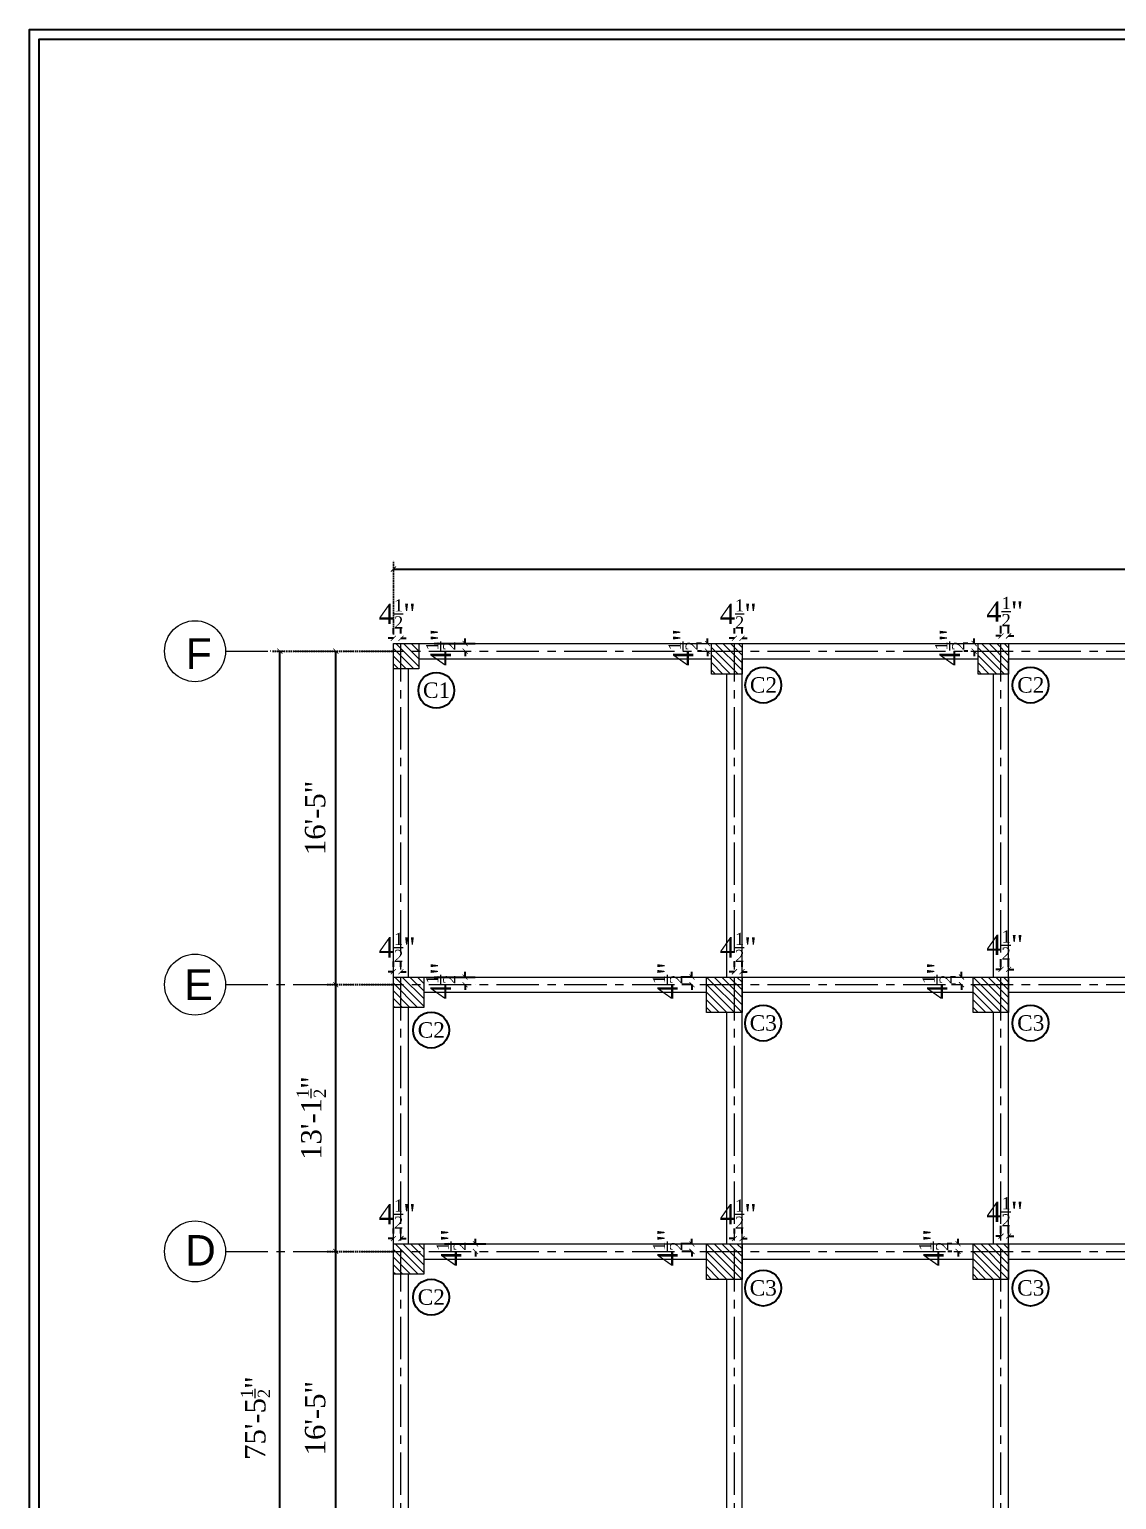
# Model space of a CAD drawing. Header units: feet. Extents: x 36263 to 96584, y 7663 to 35885.
# Drawn here: x 41911 to 42553, y 8628 to 9495 of the extents above; entities that cross this region are included whole.
import ezdxf

# ---------------------------------------------------------------- set-up
doc = ezdxf.new("R2010")
doc.units = ezdxf.units.FT
doc.linetypes.add('CENTER', pattern=[2, 1.25, -0.25, 0.25, -0.25])
doc.linetypes.add('DOT2', pattern=[0.125, 0, -0.125])
for name, color, linetype in [('0_TEXT', 1, 'Continuous'), ('DIM', 1, 'Continuous'), ('ST DIM', 11, 'Continuous'), ('ST TEX', 3, 'Continuous')]:
    doc.layers.add(name, color=color, linetype=linetype)
for name, color, linetype, lineweight in [('Column', 1, 'Continuous', 15), ('Hatch', 9, 'Continuous', 9), ('ST GRIDS', 6, 'CENTER', 9), ('Wall', 3, 'Continuous', 13)]:
    doc.layers.add(name, color=color, linetype=linetype, lineweight=lineweight)
doc.styles.add('RomanS', font='times.ttf')
doc.styles.get("Standard").update_dxf_attribs({"font": 'arial.ttf'})
doc.dimstyles.new('1-1', dxfattribs={"dimtxt": 9, "dimasz": 5, "dimexe": 6, "dimexo": 6, "dimgap": 3, "dimtad": 1, "dimdec": 1, "dimzin": 0, "dimdsep": 46, "dimlunit": 4, "dimtxsty": 'RomanS', "dimblk": 'ARCHTICK', "dimcen": 0.09, "dimclrd": 256, "dimclre": 256, "dimclrt": 3, "dimadec": 0, "dimazin": 0, "dimtfac": 0.6, "dimtdec": 1, "dimtix": 1, "dimtofl": 0, "dimtmove": 1, "dimatfit": 0, "dimfxl": 1, "dimtolj": 1, "dimtzin": 0, "dimarcsym": 0})
pattern_1 = [(315, (2309.4924, -8809.8485), (2.24506403, 2.24506403), [])]
pattern_2 = [(315, (2300.4924, -8809.8485), (2.24506403, 2.24506403), [])]

# ---------------------------------------------------------------- blocks, each defined once
blk = doc.blocks.new('_ArchTick')
at = {"color": 0, "const_width": 0.15}
blk.add_lwpolyline([(-0.5, -0.5), (0.5, 0.5)], dxfattribs=at)
blk = doc.blocks.new('*D463')
at = {"layer": 'Defpoints', "color": 0, "ltscale": 10, "transparency": 16777216}
for p in [(42092.27, 9128.36), (42131.44, 9128.36), (42131.44, 8931.51)]:
    blk.add_point(p, dxfattribs=at)
at = {"layer": 'ST DIM', "linetype": 'DOT2', "lineweight": -2, "ltscale": 10, "transparency": 16777216}
for p, q in [((42125.44, 9128.36), (42086.27, 9128.36)), ((42125.44, 8931.51), (42086.27, 8931.51))]:
    blk.add_line(p, q, dxfattribs=at)
at = {"layer": 'ST DIM', "lineweight": -2, "ltscale": 10, "transparency": 16777216}
blk.add_line((42092.27, 8931.51), (42092.27, 9128.36), dxfattribs=at)
at = {"layer": 'ST DIM', "lineweight": -2, "ltscale": 10, "transparency": 16777216, "xscale": 3, "yscale": 3, "zscale": 3}
for p, rotation in [((42092.27, 9128.36), 90), ((42092.27, 8931.51), 270)]:
    blk.add_blockref('_ArchTick', p, dxfattribs=dict(at, rotation=rotation))
at = {"layer": 'ST DIM', "color": 3, "lineweight": 13, "ltscale": 10, "transparency": 16777216, "insert": (42080.16, 9029.94), "char_height": 12, "attachment_point": 5, "rotation": 90, "style": 'RomanS'}
blk.add_mtext('\\A1;16\'-5"', dxfattribs=at)
blk = doc.blocks.new('*D464')
at = {"layer": 'Defpoints', "color": 0, "ltscale": 10, "transparency": 16777216}
for p in [(42092.27, 8931.51), (42131.44, 8931.51), (42131.44, 8774.03)]:
    blk.add_point(p, dxfattribs=at)
at = {"layer": 'ST DIM', "linetype": 'DOT2', "lineweight": -2, "ltscale": 10, "transparency": 16777216}
for p, q in [((42125.44, 8931.51), (42086.27, 8931.51)), ((42125.44, 8774.03), (42086.27, 8774.03))]:
    blk.add_line(p, q, dxfattribs=at)
at = {"layer": 'ST DIM', "lineweight": -2, "ltscale": 10, "transparency": 16777216}
blk.add_line((42092.27, 8774.03), (42092.27, 8931.51), dxfattribs=at)
at = {"layer": 'ST DIM', "lineweight": -2, "ltscale": 10, "transparency": 16777216, "xscale": 3, "yscale": 3, "zscale": 3}
for p, rotation in [((42092.27, 8931.51), 90), ((42092.27, 8774.03), 270)]:
    blk.add_blockref('_ArchTick', p, dxfattribs=dict(at, rotation=rotation))
at = {"layer": 'ST DIM', "color": 3, "lineweight": 13, "ltscale": 10, "transparency": 16777216, "insert": (42077.78, 8852.77), "char_height": 12, "attachment_point": 5, "rotation": 90, "style": 'RomanS'}
blk.add_mtext('\\A1;13\'-1{\\H0.6x;\\S1/2;}"', dxfattribs=at)
blk = doc.blocks.new('*D465')
at = {"layer": 'Defpoints', "color": 0, "ltscale": 10, "transparency": 16777216}
for p in [(42092.27, 8774.03), (42131.44, 8774.03), (42131.44, 8577.19)]:
    blk.add_point(p, dxfattribs=at)
at = {"layer": 'ST DIM', "linetype": 'DOT2', "lineweight": -2, "ltscale": 10, "transparency": 16777216}
for p, q in [((42125.44, 8774.03), (42086.27, 8774.03)), ((42125.44, 8577.19), (42086.27, 8577.19))]:
    blk.add_line(p, q, dxfattribs=at)
at = {"layer": 'ST DIM', "lineweight": -2, "ltscale": 10, "transparency": 16777216}
blk.add_line((42092.27, 8577.19), (42092.27, 8774.03), dxfattribs=at)
at = {"layer": 'ST DIM', "lineweight": -2, "ltscale": 10, "transparency": 16777216, "xscale": 3, "yscale": 3, "zscale": 3}
for p, rotation in [((42092.27, 8774.03), 90), ((42092.27, 8577.19), 270)]:
    blk.add_blockref('_ArchTick', p, dxfattribs=dict(at, rotation=rotation))
at = {"layer": 'ST DIM', "color": 3, "lineweight": 13, "ltscale": 10, "transparency": 16777216, "insert": (42080.16, 8675.61), "char_height": 12, "attachment_point": 5, "rotation": 90, "style": 'RomanS'}
blk.add_mtext('\\A1;16\'-5"', dxfattribs=at)
blk = doc.blocks.new('*D546')
at = {"layer": 'Defpoints', "color": 0, "ltscale": 10, "transparency": 16777216}
for p in [(43040.68, 9176.81), (42126.28, 9132.86), (43040.68, 9132.86)]:
    blk.add_point(p, dxfattribs=at)
at = {"layer": 'ST DIM', "linetype": 'DOT2', "lineweight": -2, "ltscale": 10, "transparency": 16777216}
for p, q in [((42126.28, 9138.86), (42126.28, 9182.81)), ((43040.68, 9138.86), (43040.68, 9182.81))]:
    blk.add_line(p, q, dxfattribs=at)
at = {"layer": 'ST DIM', "lineweight": -2, "ltscale": 10, "transparency": 16777216}
blk.add_line((42126.28, 9176.81), (43040.68, 9176.81), dxfattribs=at)
at = {"layer": 'ST DIM', "lineweight": -2, "ltscale": 10, "transparency": 16777216, "xscale": 3, "yscale": 3, "zscale": 3, "rotation": 180}
blk.add_blockref('_ArchTick', (42126.28, 9176.81), dxfattribs=at)
at = {"layer": 'ST DIM', "lineweight": -2, "ltscale": 10, "transparency": 16777216, "xscale": 3, "yscale": 3, "zscale": 3}
blk.add_blockref('_ArchTick', (43040.68, 9176.81), dxfattribs=at)
at = {"layer": 'ST DIM', "color": 3, "lineweight": 13, "ltscale": 10, "transparency": 16777216, "insert": (42583.48, 9191.32), "char_height": 12, "attachment_point": 5, "style": 'RomanS'}
blk.add_mtext('\\A1;76\'-2{\\H0.6x;\\S1/2;}"', dxfattribs=at)
blk = doc.blocks.new('*D473')
at = {"layer": 'Defpoints', "color": 0, "ltscale": 10, "transparency": 16777216}
for p in [(42059.28, 9128.36), (42092.27, 9128.36), (42092.27, 8222.96)]:
    blk.add_point(p, dxfattribs=at)
at = {"layer": 'ST DIM', "linetype": 'DOT2', "lineweight": -2, "ltscale": 10, "transparency": 16777216}
for p, q in [((42086.27, 9128.36), (42053.28, 9128.36)), ((42086.27, 8222.96), (42053.28, 8222.96))]:
    blk.add_line(p, q, dxfattribs=at)
at = {"layer": 'ST DIM', "lineweight": -2, "ltscale": 10, "transparency": 16777216}
blk.add_line((42059.28, 8222.96), (42059.28, 9128.36), dxfattribs=at)
at = {"layer": 'ST DIM', "lineweight": -2, "ltscale": 10, "transparency": 16777216, "xscale": 3, "yscale": 3, "zscale": 3}
for p, rotation in [((42059.28, 9128.36), 90), ((42059.28, 8222.96), 270)]:
    blk.add_blockref('_ArchTick', p, dxfattribs=dict(at, rotation=rotation))
at = {"layer": 'ST DIM', "color": 3, "lineweight": 13, "ltscale": 10, "transparency": 16777216, "insert": (42044.78, 8675.66), "char_height": 12, "attachment_point": 5, "rotation": 90, "style": 'RomanS'}
blk.add_mtext('\\A1;75\'-5{\\H0.6x;\\S1/2;}"', dxfattribs=at)
blk = doc.blocks.new('*D474')
at = {"layer": 'Defpoints', "color": 0, "ltscale": 10, "transparency": 16777216}
for p in [(42327.63, 9132.86), (42332.13, 9135.97), (42332.13, 9132.86)]:
    blk.add_point(p, dxfattribs=at)
at = {"layer": 'ST DIM', "lineweight": -2, "ltscale": 10, "transparency": 16777216}
for p, q in [((42327.63, 9138.86), (42327.63, 9141.97)), ((42332.13, 9138.86), (42332.13, 9141.97)), ((42327.63, 9135.97), (42324.63, 9135.97)), ((42332.13, 9135.97), (42335.13, 9135.97))]:
    blk.add_line(p, q, dxfattribs=at)
at = {"layer": 'ST DIM', "lineweight": -2, "ltscale": 10, "transparency": 16777216, "xscale": 3, "yscale": 3, "zscale": 3}
blk.add_blockref('_ArchTick', (42327.63, 9135.97), dxfattribs=at)
at = {"layer": 'ST DIM', "lineweight": -2, "ltscale": 10, "transparency": 16777216, "xscale": 3, "yscale": 3, "zscale": 3, "rotation": 180}
blk.add_blockref('_ArchTick', (42332.13, 9135.97), dxfattribs=at)
at = {"layer": 'ST DIM', "color": 3, "lineweight": 13, "ltscale": 10, "transparency": 16777216, "insert": (42329.88, 9150.36), "char_height": 12, "attachment_point": 5, "style": 'RomanS'}
blk.add_mtext('\\A1;4{\\H0.6x;\\S1/2;}"', dxfattribs=at)
blk = doc.blocks.new('*D475')
at = {"layer": 'Defpoints', "color": 0, "ltscale": 10, "transparency": 16777216}
for p in [(42485.02, 9132.86), (42489.52, 9137.38), (42489.52, 9132.86)]:
    blk.add_point(p, dxfattribs=at)
at = {"layer": 'ST DIM', "lineweight": -2, "ltscale": 10, "transparency": 16777216}
for p, q in [((42485.02, 9138.86), (42485.02, 9143.38)), ((42489.52, 9138.86), (42489.52, 9143.38)), ((42485.02, 9137.38), (42482.02, 9137.38)), ((42489.52, 9137.38), (42492.52, 9137.38))]:
    blk.add_line(p, q, dxfattribs=at)
at = {"layer": 'ST DIM', "lineweight": -2, "ltscale": 10, "transparency": 16777216, "xscale": 3, "yscale": 3, "zscale": 3}
blk.add_blockref('_ArchTick', (42485.02, 9137.38), dxfattribs=at)
at = {"layer": 'ST DIM', "lineweight": -2, "ltscale": 10, "transparency": 16777216, "xscale": 3, "yscale": 3, "zscale": 3, "rotation": 180}
blk.add_blockref('_ArchTick', (42489.52, 9137.38), dxfattribs=at)
at = {"layer": 'ST DIM', "color": 3, "lineweight": 13, "ltscale": 10, "transparency": 16777216, "insert": (42487.27, 9151.76), "char_height": 12, "attachment_point": 5, "style": 'RomanS'}
blk.add_mtext('\\A1;4{\\H0.6x;\\S1/2;}"', dxfattribs=at)
blk = doc.blocks.new('*D479')
at = {"layer": 'Defpoints', "color": 0, "ltscale": 10, "transparency": 16777216}
for p in [(42126.28, 9132.86), (42130.78, 9135.97), (42130.78, 9132.86)]:
    blk.add_point(p, dxfattribs=at)
at = {"layer": 'ST DIM', "lineweight": -2, "ltscale": 10, "transparency": 16777216}
for p, q in [((42126.28, 9138.86), (42126.28, 9141.97)), ((42130.78, 9138.86), (42130.78, 9141.97)), ((42126.28, 9135.97), (42123.28, 9135.97)), ((42130.78, 9135.97), (42133.78, 9135.97))]:
    blk.add_line(p, q, dxfattribs=at)
at = {"layer": 'ST DIM', "lineweight": -2, "ltscale": 10, "transparency": 16777216, "xscale": 3, "yscale": 3, "zscale": 3}
blk.add_blockref('_ArchTick', (42126.28, 9135.97), dxfattribs=at)
at = {"layer": 'ST DIM', "lineweight": -2, "ltscale": 10, "transparency": 16777216, "xscale": 3, "yscale": 3, "zscale": 3, "rotation": 180}
blk.add_blockref('_ArchTick', (42130.78, 9135.97), dxfattribs=at)
at = {"layer": 'ST DIM', "color": 3, "lineweight": 13, "ltscale": 10, "transparency": 16777216, "insert": (42128.53, 9150.36), "char_height": 12, "attachment_point": 5, "style": 'RomanS'}
blk.add_mtext('\\A1;4{\\H0.6x;\\S1/2;}"', dxfattribs=at)
blk = doc.blocks.new('*D480')
at = {"layer": 'Defpoints', "color": 0, "ltscale": 10, "transparency": 16777216}
for p in [(42314.13, 9132.86), (42311.76, 9128.36), (42314.13, 9128.36)]:
    blk.add_point(p, dxfattribs=at)
at = {"layer": 'ST DIM', "lineweight": -2, "ltscale": 10, "transparency": 16777216}
for p, q in [((42308.13, 9132.86), (42305.76, 9132.86)), ((42311.76, 9132.86), (42311.76, 9135.86)), ((42308.13, 9128.36), (42305.76, 9128.36)), ((42311.76, 9128.36), (42311.76, 9125.36))]:
    blk.add_line(p, q, dxfattribs=at)
at = {"layer": 'ST DIM', "lineweight": -2, "ltscale": 10, "transparency": 16777216, "xscale": 3, "yscale": 3, "zscale": 3}
for p, rotation in [((42311.76, 9132.86), 270), ((42311.76, 9128.36), 90)]:
    blk.add_blockref('_ArchTick', p, dxfattribs=dict(at, rotation=rotation))
at = {"layer": 'ST DIM', "color": 3, "lineweight": 13, "ltscale": 10, "transparency": 16777216, "insert": (42297.37, 9130.61), "char_height": 12, "attachment_point": 5, "rotation": 90, "style": 'RomanS'}
blk.add_mtext('\\A1;4{\\H0.6x;\\S1/2;}"', dxfattribs=at)
blk = doc.blocks.new('*D481')
at = {"layer": 'Defpoints', "color": 0, "ltscale": 10, "transparency": 16777216}
for p in [(42144.28, 9132.86), (42168.64, 9128.36), (42168.64, 9128.36)]:
    blk.add_point(p, dxfattribs=at)
at = {"layer": 'ST DIM', "lineweight": -2, "ltscale": 10, "transparency": 16777216}
for p, q in [((42150.28, 9132.86), (42174.64, 9132.86)), ((42168.64, 9132.86), (42168.64, 9135.86)), ((42168.64, 9128.36), (42168.64, 9125.36)), ((42174.64, 9128.36), (42174.64, 9128.36))]:
    blk.add_line(p, q, dxfattribs=at)
at = {"layer": 'ST DIM', "lineweight": -2, "ltscale": 10, "transparency": 16777216, "xscale": 3, "yscale": 3, "zscale": 3}
for p, rotation in [((42168.64, 9132.86), 270), ((42168.64, 9128.36), 90)]:
    blk.add_blockref('_ArchTick', p, dxfattribs=dict(at, rotation=rotation))
at = {"layer": 'ST DIM', "color": 3, "lineweight": 13, "ltscale": 10, "transparency": 16777216, "insert": (42154.26, 9130.61), "char_height": 12, "attachment_point": 5, "rotation": 90, "style": 'RomanS'}
blk.add_mtext('\\A1;4{\\H0.6x;\\S1/2;}"', dxfattribs=at)
blk = doc.blocks.new('*D482')
at = {"layer": 'Defpoints', "color": 0, "ltscale": 10, "transparency": 16777216}
for p in [(42471.52, 9132.86), (42469.15, 9128.36), (42471.52, 9128.36)]:
    blk.add_point(p, dxfattribs=at)
at = {"layer": 'ST DIM', "lineweight": -2, "ltscale": 10, "transparency": 16777216}
for p, q in [((42465.52, 9132.86), (42463.15, 9132.86)), ((42469.15, 9132.86), (42469.15, 9135.86)), ((42465.52, 9128.36), (42463.15, 9128.36)), ((42469.15, 9128.36), (42469.15, 9125.36))]:
    blk.add_line(p, q, dxfattribs=at)
at = {"layer": 'ST DIM', "lineweight": -2, "ltscale": 10, "transparency": 16777216, "xscale": 3, "yscale": 3, "zscale": 3}
for p, rotation in [((42469.15, 9132.86), 270), ((42469.15, 9128.36), 90)]:
    blk.add_blockref('_ArchTick', p, dxfattribs=dict(at, rotation=rotation))
at = {"layer": 'ST DIM', "color": 3, "lineweight": 13, "ltscale": 10, "transparency": 16777216, "insert": (42454.77, 9130.61), "char_height": 12, "attachment_point": 5, "rotation": 90, "style": 'RomanS'}
blk.add_mtext('\\A1;4{\\H0.6x;\\S1/2;}"', dxfattribs=at)
blk = doc.blocks.new('*D486')
at = {"layer": 'Defpoints', "color": 0, "ltscale": 10, "transparency": 16777216}
for p in [(42130.78, 8939.13), (42126.28, 8936.01), (42130.78, 8936.01)]:
    blk.add_point(p, dxfattribs=at)
at = {"layer": 'ST DIM', "lineweight": -2, "ltscale": 10, "transparency": 16777216}
for p, q in [((42126.28, 8939.13), (42123.28, 8939.13)), ((42126.28, 8942.01), (42126.28, 8945.13)), ((42130.78, 8942.01), (42130.78, 8945.13)), ((42130.78, 8939.13), (42133.78, 8939.13))]:
    blk.add_line(p, q, dxfattribs=at)
at = {"layer": 'ST DIM', "lineweight": -2, "ltscale": 10, "transparency": 16777216, "xscale": 3, "yscale": 3, "zscale": 3}
blk.add_blockref('_ArchTick', (42126.28, 8939.13), dxfattribs=at)
at = {"layer": 'ST DIM', "lineweight": -2, "ltscale": 10, "transparency": 16777216, "xscale": 3, "yscale": 3, "zscale": 3, "rotation": 180}
blk.add_blockref('_ArchTick', (42130.78, 8939.13), dxfattribs=at)
at = {"layer": 'ST DIM', "color": 3, "lineweight": 13, "ltscale": 10, "transparency": 16777216, "insert": (42128.53, 8953.51), "char_height": 12, "attachment_point": 5, "style": 'RomanS'}
blk.add_mtext('\\A1;4{\\H0.6x;\\S1/2;}"', dxfattribs=at)
blk = doc.blocks.new('*D487')
at = {"layer": 'Defpoints', "color": 0, "ltscale": 10, "transparency": 16777216}
for p in [(42144.28, 8936.01), (42168.64, 8931.51), (42168.64, 8931.51)]:
    blk.add_point(p, dxfattribs=at)
at = {"layer": 'ST DIM', "lineweight": -2, "ltscale": 10, "transparency": 16777216}
for p, q in [((42168.64, 8936.01), (42168.64, 8939.01)), ((42150.28, 8936.01), (42174.64, 8936.01)), ((42168.64, 8931.51), (42168.64, 8928.51)), ((42174.64, 8931.51), (42174.64, 8931.51))]:
    blk.add_line(p, q, dxfattribs=at)
at = {"layer": 'ST DIM', "lineweight": -2, "ltscale": 10, "transparency": 16777216, "xscale": 3, "yscale": 3, "zscale": 3}
for p, rotation in [((42168.64, 8936.01), 270), ((42168.64, 8931.51), 90)]:
    blk.add_blockref('_ArchTick', p, dxfattribs=dict(at, rotation=rotation))
at = {"layer": 'ST DIM', "color": 3, "lineweight": 13, "ltscale": 10, "transparency": 16777216, "insert": (42154.26, 8933.76), "char_height": 12, "attachment_point": 5, "rotation": 90, "style": 'RomanS'}
blk.add_mtext('\\A1;4{\\H0.6x;\\S1/2;}"', dxfattribs=at)
blk = doc.blocks.new('*D488')
at = {"layer": 'Defpoints', "color": 0, "ltscale": 10, "transparency": 16777216}
for p in [(42332.13, 8939.13), (42327.63, 8936.01), (42332.13, 8936.01)]:
    blk.add_point(p, dxfattribs=at)
at = {"layer": 'ST DIM', "lineweight": -2, "ltscale": 10, "transparency": 16777216}
for p, q in [((42327.63, 8939.13), (42324.63, 8939.13)), ((42327.63, 8942.01), (42327.63, 8945.13)), ((42332.13, 8942.01), (42332.13, 8945.13)), ((42332.13, 8939.13), (42335.13, 8939.13))]:
    blk.add_line(p, q, dxfattribs=at)
at = {"layer": 'ST DIM', "lineweight": -2, "ltscale": 10, "transparency": 16777216, "xscale": 3, "yscale": 3, "zscale": 3}
blk.add_blockref('_ArchTick', (42327.63, 8939.13), dxfattribs=at)
at = {"layer": 'ST DIM', "lineweight": -2, "ltscale": 10, "transparency": 16777216, "xscale": 3, "yscale": 3, "zscale": 3, "rotation": 180}
blk.add_blockref('_ArchTick', (42332.13, 8939.13), dxfattribs=at)
at = {"layer": 'ST DIM', "color": 3, "lineweight": 13, "ltscale": 10, "transparency": 16777216, "insert": (42329.88, 8953.51), "char_height": 12, "attachment_point": 5, "style": 'RomanS'}
blk.add_mtext('\\A1;4{\\H0.6x;\\S1/2;}"', dxfattribs=at)
blk = doc.blocks.new('*D489')
at = {"layer": 'Defpoints', "color": 0, "ltscale": 10, "transparency": 16777216}
for p in [(42489.52, 8940.53), (42485.02, 8936.01), (42489.52, 8936.01)]:
    blk.add_point(p, dxfattribs=at)
at = {"layer": 'ST DIM', "lineweight": -2, "ltscale": 10, "transparency": 16777216}
for p, q in [((42485.02, 8940.53), (42482.02, 8940.53)), ((42485.02, 8942.01), (42485.02, 8946.53)), ((42489.52, 8942.01), (42489.52, 8946.53)), ((42489.52, 8940.53), (42492.52, 8940.53))]:
    blk.add_line(p, q, dxfattribs=at)
at = {"layer": 'ST DIM', "lineweight": -2, "ltscale": 10, "transparency": 16777216, "xscale": 3, "yscale": 3, "zscale": 3}
blk.add_blockref('_ArchTick', (42485.02, 8940.53), dxfattribs=at)
at = {"layer": 'ST DIM', "lineweight": -2, "ltscale": 10, "transparency": 16777216, "xscale": 3, "yscale": 3, "zscale": 3, "rotation": 180}
blk.add_blockref('_ArchTick', (42489.52, 8940.53), dxfattribs=at)
at = {"layer": 'ST DIM', "color": 3, "lineweight": 13, "ltscale": 10, "transparency": 16777216, "insert": (42487.27, 8954.92), "char_height": 12, "attachment_point": 5, "style": 'RomanS'}
blk.add_mtext('\\A1;4{\\H0.6x;\\S1/2;}"', dxfattribs=at)
blk = doc.blocks.new('*D493')
at = {"layer": 'Defpoints', "color": 0, "ltscale": 10, "transparency": 16777216}
for p in [(42302.56, 8931.51), (42308.13, 8936.01), (42308.13, 8931.51)]:
    blk.add_point(p, dxfattribs=at)
at = {"layer": 'ST DIM', "lineweight": -2, "ltscale": 10, "transparency": 16777216}
for p, q in [((42302.56, 8936.01), (42302.56, 8939.01)), ((42302.13, 8936.01), (42296.56, 8936.01)), ((42302.13, 8931.51), (42296.56, 8931.51)), ((42302.56, 8931.51), (42302.56, 8928.51))]:
    blk.add_line(p, q, dxfattribs=at)
at = {"layer": 'ST DIM', "lineweight": -2, "ltscale": 10, "transparency": 16777216, "xscale": 3, "yscale": 3, "zscale": 3}
for p, rotation in [((42302.56, 8936.01), 270), ((42302.56, 8931.51), 90)]:
    blk.add_blockref('_ArchTick', p, dxfattribs=dict(at, rotation=rotation))
at = {"layer": 'ST DIM', "color": 3, "lineweight": 13, "ltscale": 10, "transparency": 16777216, "insert": (42288.17, 8933.76), "char_height": 12, "attachment_point": 5, "rotation": 90, "style": 'RomanS'}
blk.add_mtext('\\A1;4{\\H0.6x;\\S1/2;}"', dxfattribs=at)
blk = doc.blocks.new('*D494')
at = {"layer": 'Defpoints', "color": 0, "ltscale": 10, "transparency": 16777216}
for p in [(42461.72, 8931.51), (42464.09, 8936.01), (42464.09, 8931.51)]:
    blk.add_point(p, dxfattribs=at)
at = {"layer": 'ST DIM', "lineweight": -2, "ltscale": 10, "transparency": 16777216}
for p, q in [((42461.72, 8936.01), (42461.72, 8939.01)), ((42458.09, 8936.01), (42455.72, 8936.01)), ((42458.09, 8931.51), (42455.72, 8931.51)), ((42461.72, 8931.51), (42461.72, 8928.51))]:
    blk.add_line(p, q, dxfattribs=at)
at = {"layer": 'ST DIM', "lineweight": -2, "ltscale": 10, "transparency": 16777216, "xscale": 3, "yscale": 3, "zscale": 3}
for p, rotation in [((42461.72, 8936.01), 270), ((42461.72, 8931.51), 90)]:
    blk.add_blockref('_ArchTick', p, dxfattribs=dict(at, rotation=rotation))
at = {"layer": 'ST DIM', "color": 3, "lineweight": 13, "ltscale": 10, "transparency": 16777216, "insert": (42447.34, 8933.76), "char_height": 12, "attachment_point": 5, "rotation": 90, "style": 'RomanS'}
blk.add_mtext('\\A1;4{\\H0.6x;\\S1/2;}"', dxfattribs=at)
blk = doc.blocks.new('*D498')
at = {"layer": 'Defpoints', "color": 0, "ltscale": 10, "transparency": 16777216}
for p in [(42126.28, 8778.53), (42130.78, 8781.65), (42130.78, 8778.53)]:
    blk.add_point(p, dxfattribs=at)
at = {"layer": 'ST DIM', "lineweight": -2, "ltscale": 10, "transparency": 16777216}
for p, q in [((42126.28, 8784.53), (42126.28, 8787.65)), ((42130.78, 8784.53), (42130.78, 8787.65)), ((42126.28, 8781.65), (42123.28, 8781.65)), ((42130.78, 8781.65), (42133.78, 8781.65))]:
    blk.add_line(p, q, dxfattribs=at)
at = {"layer": 'ST DIM', "lineweight": -2, "ltscale": 10, "transparency": 16777216, "xscale": 3, "yscale": 3, "zscale": 3}
blk.add_blockref('_ArchTick', (42126.28, 8781.65), dxfattribs=at)
at = {"layer": 'ST DIM', "lineweight": -2, "ltscale": 10, "transparency": 16777216, "xscale": 3, "yscale": 3, "zscale": 3, "rotation": 180}
blk.add_blockref('_ArchTick', (42130.78, 8781.65), dxfattribs=at)
at = {"layer": 'ST DIM', "color": 3, "lineweight": 13, "ltscale": 10, "transparency": 16777216, "insert": (42128.53, 8796.03), "char_height": 12, "attachment_point": 5, "style": 'RomanS'}
blk.add_mtext('\\A1;4{\\H0.6x;\\S1/2;}"', dxfattribs=at)
blk = doc.blocks.new('*D499')
at = {"layer": 'Defpoints', "color": 0, "ltscale": 10, "transparency": 16777216}
for p in [(42150.42, 8778.53), (42174.79, 8774.03), (42174.79, 8774.03)]:
    blk.add_point(p, dxfattribs=at)
at = {"layer": 'ST DIM', "lineweight": -2, "ltscale": 10, "transparency": 16777216}
for p, q in [((42156.42, 8778.53), (42180.79, 8778.53)), ((42174.79, 8778.53), (42174.79, 8781.53)), ((42174.79, 8774.03), (42174.79, 8771.03)), ((42180.79, 8774.03), (42180.79, 8774.03))]:
    blk.add_line(p, q, dxfattribs=at)
at = {"layer": 'ST DIM', "lineweight": -2, "ltscale": 10, "transparency": 16777216, "xscale": 3, "yscale": 3, "zscale": 3}
for p, rotation in [((42174.79, 8778.53), 270), ((42174.79, 8774.03), 90)]:
    blk.add_blockref('_ArchTick', p, dxfattribs=dict(at, rotation=rotation))
at = {"layer": 'ST DIM', "color": 3, "lineweight": 13, "ltscale": 10, "transparency": 16777216, "insert": (42160.4, 8776.28), "char_height": 12, "attachment_point": 5, "rotation": 90, "style": 'RomanS'}
blk.add_mtext('\\A1;4{\\H0.6x;\\S1/2;}"', dxfattribs=at)
blk = doc.blocks.new('*D500')
at = {"layer": 'Defpoints', "color": 0, "ltscale": 10, "transparency": 16777216}
for p in [(42327.63, 8778.53), (42332.13, 8781.65), (42332.13, 8778.53)]:
    blk.add_point(p, dxfattribs=at)
at = {"layer": 'ST DIM', "lineweight": -2, "ltscale": 10, "transparency": 16777216}
for p, q in [((42327.63, 8784.53), (42327.63, 8787.65)), ((42332.13, 8784.53), (42332.13, 8787.65)), ((42327.63, 8781.65), (42324.63, 8781.65)), ((42332.13, 8781.65), (42335.13, 8781.65))]:
    blk.add_line(p, q, dxfattribs=at)
at = {"layer": 'ST DIM', "lineweight": -2, "ltscale": 10, "transparency": 16777216, "xscale": 3, "yscale": 3, "zscale": 3}
blk.add_blockref('_ArchTick', (42327.63, 8781.65), dxfattribs=at)
at = {"layer": 'ST DIM', "lineweight": -2, "ltscale": 10, "transparency": 16777216, "xscale": 3, "yscale": 3, "zscale": 3, "rotation": 180}
blk.add_blockref('_ArchTick', (42332.13, 8781.65), dxfattribs=at)
at = {"layer": 'ST DIM', "color": 3, "lineweight": 13, "ltscale": 10, "transparency": 16777216, "insert": (42329.88, 8796.03), "char_height": 12, "attachment_point": 5, "style": 'RomanS'}
blk.add_mtext('\\A1;4{\\H0.6x;\\S1/2;}"', dxfattribs=at)
blk = doc.blocks.new('*D501')
at = {"layer": 'Defpoints', "color": 0, "ltscale": 10, "transparency": 16777216}
for p in [(42489.52, 8783.05), (42485.02, 8778.53), (42489.52, 8778.53)]:
    blk.add_point(p, dxfattribs=at)
at = {"layer": 'ST DIM', "lineweight": -2, "ltscale": 10, "transparency": 16777216}
for p, q in [((42485.02, 8783.05), (42482.02, 8783.05)), ((42485.02, 8784.53), (42485.02, 8789.05)), ((42489.52, 8784.53), (42489.52, 8789.05)), ((42489.52, 8783.05), (42492.52, 8783.05))]:
    blk.add_line(p, q, dxfattribs=at)
at = {"layer": 'ST DIM', "lineweight": -2, "ltscale": 10, "transparency": 16777216, "xscale": 3, "yscale": 3, "zscale": 3}
blk.add_blockref('_ArchTick', (42485.02, 8783.05), dxfattribs=at)
at = {"layer": 'ST DIM', "lineweight": -2, "ltscale": 10, "transparency": 16777216, "xscale": 3, "yscale": 3, "zscale": 3, "rotation": 180}
blk.add_blockref('_ArchTick', (42489.52, 8783.05), dxfattribs=at)
at = {"layer": 'ST DIM', "color": 3, "lineweight": 13, "ltscale": 10, "transparency": 16777216, "insert": (42487.27, 8797.44), "char_height": 12, "attachment_point": 5, "style": 'RomanS'}
blk.add_mtext('\\A1;4{\\H0.6x;\\S1/2;}"', dxfattribs=at)
blk = doc.blocks.new('*D505')
at = {"layer": 'Defpoints', "color": 0, "ltscale": 10, "transparency": 16777216}
for p in [(42302.56, 8774.03), (42308.13, 8778.53), (42308.13, 8774.03)]:
    blk.add_point(p, dxfattribs=at)
at = {"layer": 'ST DIM', "lineweight": -2, "ltscale": 10, "transparency": 16777216}
for p, q in [((42302.13, 8778.53), (42296.56, 8778.53)), ((42302.13, 8774.03), (42296.56, 8774.03)), ((42302.56, 8778.53), (42302.56, 8781.53)), ((42302.56, 8774.03), (42302.56, 8771.03))]:
    blk.add_line(p, q, dxfattribs=at)
at = {"layer": 'ST DIM', "lineweight": -2, "ltscale": 10, "transparency": 16777216, "xscale": 3, "yscale": 3, "zscale": 3}
for p, rotation in [((42302.56, 8778.53), 270), ((42302.56, 8774.03), 90)]:
    blk.add_blockref('_ArchTick', p, dxfattribs=dict(at, rotation=rotation))
at = {"layer": 'ST DIM', "color": 3, "lineweight": 13, "ltscale": 10, "transparency": 16777216, "insert": (42288.17, 8776.28), "char_height": 12, "attachment_point": 5, "rotation": 90, "style": 'RomanS'}
blk.add_mtext('\\A1;4{\\H0.6x;\\S1/2;}"', dxfattribs=at)
blk = doc.blocks.new('*D506')
at = {"layer": 'Defpoints', "color": 0, "ltscale": 10, "transparency": 16777216}
for p in [(42459.66, 8774.03), (42462.02, 8778.53), (42462.02, 8774.03)]:
    blk.add_point(p, dxfattribs=at)
at = {"layer": 'ST DIM', "lineweight": -2, "ltscale": 10, "transparency": 16777216}
for p, q in [((42456.02, 8778.53), (42453.66, 8778.53)), ((42456.02, 8774.03), (42453.66, 8774.03)), ((42459.66, 8778.53), (42459.66, 8781.53)), ((42459.66, 8774.03), (42459.66, 8771.03))]:
    blk.add_line(p, q, dxfattribs=at)
at = {"layer": 'ST DIM', "lineweight": -2, "ltscale": 10, "transparency": 16777216, "xscale": 3, "yscale": 3, "zscale": 3}
for p, rotation in [((42459.66, 8778.53), 270), ((42459.66, 8774.03), 90)]:
    blk.add_blockref('_ArchTick', p, dxfattribs=dict(at, rotation=rotation))
at = {"layer": 'ST DIM', "color": 3, "lineweight": 13, "ltscale": 10, "transparency": 16777216, "insert": (42445.27, 8776.28), "char_height": 12, "attachment_point": 5, "rotation": 90, "style": 'RomanS'}
blk.add_mtext('\\A1;4{\\H0.6x;\\S1/2;}"', dxfattribs=at)

msp = doc.modelspace()

# ---------------------------------------------------------------- hatches: boundary and pattern name
at = {"layer": 'Hatch', "lineweight": 9, "transparency": 33554505}
h = msp.add_hatch(dxfattribs=at)
h.set_pattern_fill('ANSI31', color=253, angle=-90)
h.set_pattern_definition(pattern_1)
h.paths.add_polyline_path([(42141.28, 9132.86), (42126.28, 9132.86), (42126.28, 9117.86), (42141.28, 9117.86)])
h = msp.add_hatch(dxfattribs=at)
h.set_pattern_fill('ANSI31', color=253, angle=-90)
h.set_pattern_definition(pattern_2)
h.paths.add_polyline_path([(42314.13, 9132.86), (42314.13, 9114.86), (42332.13, 9114.86), (42332.13, 9132.86)])
h = msp.add_hatch(dxfattribs=at)
h.set_pattern_fill('ANSI31', color=253, angle=-90)
h.set_pattern_definition(pattern_2)
h.paths.add_polyline_path([(42471.52, 9132.86), (42471.52, 9114.86), (42489.52, 9114.86), (42489.52, 9132.86)])
h = msp.add_hatch(dxfattribs=at)
h.set_pattern_fill('ANSI31', color=253, angle=-90)
h.set_pattern_definition(pattern_1)
h.paths.add_polyline_path([(42126.28, 8936.01), (42126.28, 8918.01), (42144.28, 8918.01), (42144.28, 8936.01)])
h = msp.add_hatch(dxfattribs=at)
h.set_pattern_fill('ANSI31', color=253, angle=-90)
h.set_pattern_definition(pattern_2)
h.paths.add_polyline_path([(42332.13, 8936.01), (42311.13, 8936.01), (42311.13, 8915.01), (42332.13, 8915.01)])
h = msp.add_hatch(dxfattribs=at)
h.set_pattern_fill('ANSI31', color=253, angle=-90)
h.set_pattern_definition([(315, (2457.8844, -8809.8485), (2.24506403, 2.24506403), [])])
h.paths.add_polyline_path([(42489.52, 8936.01), (42468.52, 8936.01), (42468.52, 8915.01), (42489.52, 8915.01)])
h = msp.add_hatch(dxfattribs=at)
h.set_pattern_fill('ANSI31', color=253, angle=-90)
h.set_pattern_definition(pattern_1)
h.paths.add_polyline_path([(42126.28, 8778.53), (42126.28, 8760.53), (42144.28, 8760.53), (42144.28, 8778.53)])
h = msp.add_hatch(dxfattribs=at)
h.set_pattern_fill('ANSI31', color=253, angle=-90)
h.set_pattern_definition([(315, (2300.4924, -8967.327), (2.24506403, 2.24506403), [])])
h.paths.add_polyline_path([(42332.13, 8778.53), (42311.13, 8778.53), (42311.13, 8757.53), (42332.13, 8757.53)])
h = msp.add_hatch(dxfattribs=at)
h.set_pattern_fill('ANSI31', color=253, angle=-90)
h.set_pattern_definition([(315, (2457.8844, -8967.327), (2.24506403, 2.24506403), [])])
h.paths.add_polyline_path([(42489.52, 8778.53), (42468.52, 8778.53), (42468.52, 8757.53), (42489.52, 8757.53)])

# ---------------------------------------------------------------- linework, layer by layer
for points in [[(43195.18, 7684.48), (41911.39, 7684.48), (41911.39, 9495.4), (43195.18, 9495.4)], [(43189.48, 7690.18), (41917.09, 7690.18), (41917.09, 9489.7), (43189.48, 9489.7)]]:
    msp.add_lwpolyline(points, close=True)
for centre in [(42151.65, 9105.24), (42344.69, 9108.35), (42502.51, 9108.35), (42148.54, 8904.69), (42344.56, 8908.83), (42502.48, 8908.83), (42148.54, 8747), (42344.56, 8752.43), (42502.48, 8752.43)]:
    msp.add_circle(centre, 10.61)
at = {"layer": 'Column', "lineweight": 18}
for points in [[(42126.28, 9132.86), (42141.28, 9132.86), (42141.28, 9117.86), (42126.28, 9117.86)], [(42314.13, 9132.86), (42332.13, 9132.86), (42332.13, 9114.86), (42314.13, 9114.86)], [(42471.52, 9132.86), (42489.52, 9132.86), (42489.52, 9114.86), (42471.52, 9114.86)], [(42126.28, 8936.01), (42144.28, 8936.01), (42144.28, 8918.01), (42126.28, 8918.01)], [(42311.13, 8936.01), (42332.13, 8936.01), (42332.13, 8915.01), (42311.13, 8915.01)], [(42468.52, 8936.01), (42489.52, 8936.01), (42489.52, 8915.01), (42468.52, 8915.01)], [(42126.28, 8778.53), (42144.28, 8778.53), (42144.28, 8760.53), (42126.28, 8760.53)], [(42311.13, 8778.53), (42332.13, 8778.53), (42332.13, 8757.53), (42311.13, 8757.53)], [(42468.52, 8778.53), (42489.52, 8778.53), (42489.52, 8757.53), (42468.52, 8757.53)]]:
    msp.add_lwpolyline(points, close=True, dxfattribs=at)
at = {"layer": 'DIM', "lineweight": 13}
for centre in [(42009.22, 9128.36), (42009.22, 8931.51), (42009.22, 8774.03)]:
    msp.add_circle(centre, 18, dxfattribs=at)
at = {"layer": 'ST GRIDS', "color": 251, "lineweight": 13, "ltscale": 20}
for p, q in [((42130.78, 8110.4), (42130.78, 9132.86)), ((42327.63, 8110.4), (42327.63, 9132.86)), ((42485.02, 8110.4), (42485.02, 9132.86)), ((42027.22, 9128.36), (43040.68, 9128.36)), ((42027.22, 8931.51), (43040.68, 8931.51)), ((42027.22, 8774.03), (43040.68, 8774.03))]:
    msp.add_line(p, q, dxfattribs=at)
at = {"layer": 'Wall', "lineweight": 15}
for p, q in [((42126.28, 9132.86), (43040.68, 9132.86)), ((42126.28, 8218.46), (42126.28, 9132.86)), ((42141.28, 9123.86), (42314.13, 9123.86)), ((42332.13, 9123.86), (42471.52, 9123.86)), ((42332.13, 8227.46), (42332.13, 9123.86)), ((42489.52, 9123.86), (42668.44, 9123.86)), ((42489.52, 8227.46), (42489.52, 9123.86)), ((42135.28, 8936.01), (42135.28, 9117.86)), ((42323.13, 8936.01), (42323.13, 9114.86)), ((42480.52, 8936.01), (42480.52, 9114.86)), ((42126.28, 8936.01), (42480.52, 8936.01)), ((42489.52, 8936.01), (42677.44, 8936.01)), ((42144.28, 8927.01), (42311.13, 8927.01)), ((42332.13, 8927.01), (42468.52, 8927.01)), ((42489.52, 8927.01), (42665.44, 8927.01)), ((42135.28, 8778.53), (42135.28, 8918.01)), ((42323.13, 8778.53), (42323.13, 8915.01)), ((42480.52, 8778.53), (42480.52, 8915.01)), ((42135.28, 8778.53), (43031.68, 8778.53)), ((42144.28, 8769.53), (42311.13, 8769.53)), ((42332.13, 8769.53), (42468.52, 8769.53)), ((42489.52, 8769.53), (42665.44, 8769.53)), ((42135.28, 8581.69), (42135.28, 8760.53)), ((42323.13, 8581.69), (42323.13, 8757.53)), ((42480.52, 8581.69), (42480.52, 8757.53))]:
    msp.add_line(p, q, dxfattribs=at)

# ---------------------------------------------------------------- texts
at = {"layer": '0_TEXT', "color": 2, "char_height": 18, "attachment_point": 1}
for s, insert in [('F', (42003.67, 9135.92)), ('E', (42002.83, 8940.51)), ('D', (42003.31, 8783.67))]:
    msp.add_mtext_dynamic_manual_height_columns(s, width=33.971, gutter_width=30, heights=[0], dxfattribs=dict(at, insert=insert))
at = {"layer": 'ST TEX', "color": 3, "lineweight": -3, "transparency": 33554684, "style": 'RomanS'}
for s, p in [('C2', (42336.79, 9103.89)), ('C2', (42494.61, 9103.89)), ('C1', (42143.76, 9100.78)), ('C3', (42336.66, 8904.37)), ('C3', (42494.58, 8904.37)), ('C2', (42140.64, 8900.23)), ('C3', (42336.66, 8747.97)), ('C3', (42494.58, 8747.97)), ('C2', (42140.64, 8742.54))]:
    msp.add_text(s, height=9.1, dxfattribs=at).set_placement(p)

# ---------------------------------------------------------------- dimensions: what is measured, and where the dimension line sits
at = {"layer": 'ST DIM', "lineweight": 13, "ltscale": 10}
for base, p1, p2, picture, middle in [((43040.68, 9176.81), (42126.28, 9132.86), (43040.68, 9132.86), '*D546', (42583.48, 9191.32)), ((42130.78, 9135.97), (42126.28, 9132.86), (42130.78, 9132.86), '*D479', (42128.53, 9150.36)), ((42332.13, 9135.97), (42327.63, 9132.86), (42332.13, 9132.86), '*D474', (42329.88, 9150.36)), ((42489.52, 9137.38), (42485.02, 9132.86), (42489.52, 9132.86), '*D475', (42487.27, 9151.76)), ((42130.78, 8939.13), (42126.28, 8936.01), (42130.78, 8936.01), '*D486', (42128.53, 8953.51)), ((42332.13, 8939.13), (42327.63, 8936.01), (42332.13, 8936.01), '*D488', (42329.88, 8953.51)), ((42489.52, 8940.53), (42485.02, 8936.01), (42489.52, 8936.01), '*D489', (42487.27, 8954.92)), ((42130.78, 8781.65), (42126.28, 8778.53), (42130.78, 8778.53), '*D498', (42128.53, 8796.03)), ((42332.13, 8781.65), (42327.63, 8778.53), (42332.13, 8778.53), '*D500', (42329.88, 8796.03)), ((42489.52, 8783.05), (42485.02, 8778.53), (42489.52, 8778.53), '*D501', (42487.27, 8797.44))]:
    dim = msp.add_linear_dim(base=base, p1=p1, p2=p2, dimstyle='1-1', override={"dimtxt": 12, "dimasz": 3, "dimgap": 6, "dimpost": '\\X'}, dxfattribs=at)
    dim.commit()
    dim.dimension.update_dxf_attribs({"geometry": picture, "text_midpoint": middle})
for base, p1, p2, picture, middle in [((42168.64, 9128.36), (42144.28, 9132.86), (42168.64, 9128.36), '*D481', (42154.26, 9130.61)), ((42311.76, 9128.36), (42314.13, 9132.86), (42314.13, 9128.36), '*D480', (42297.37, 9130.61)), ((42469.15, 9128.36), (42471.52, 9132.86), (42471.52, 9128.36), '*D482', (42454.77, 9130.61)), ((42059.28, 9128.36), (42092.27, 8222.96), (42092.27, 9128.36), '*D473', (42044.78, 8675.66)), ((42092.2663, 9128.3599), (42131.439, 8931.5119), (42131.439, 9128.3599), '*D463', (42080.1625, 9029.9359)), ((42168.64, 8931.51), (42144.28, 8936.01), (42168.64, 8931.51), '*D487', (42154.26, 8933.76)), ((42302.56, 8931.51), (42308.13, 8936.01), (42308.13, 8931.51), '*D493', (42288.17, 8933.76)), ((42461.72, 8931.51), (42464.09, 8936.01), (42464.09, 8931.51), '*D494', (42447.34, 8933.76)), ((42092.27, 8931.51), (42131.44, 8774.03), (42131.44, 8931.51), '*D464', (42077.78, 8852.77)), ((42174.79, 8774.03), (42150.42, 8778.53), (42174.79, 8774.03), '*D499', (42160.4, 8776.28)), ((42302.56, 8774.03), (42308.13, 8778.53), (42308.13, 8774.03), '*D505', (42288.17, 8776.28)), ((42459.66, 8774.03), (42462.02, 8778.53), (42462.02, 8774.03), '*D506', (42445.27, 8776.28)), ((42092.27, 8774.03), (42131.44, 8577.19), (42131.44, 8774.03), '*D465', (42080.16, 8675.61))]:
    dim = msp.add_linear_dim(base=base, p1=p1, p2=p2, angle=90, dimstyle='1-1', override={"dimtxt": 12, "dimasz": 3, "dimgap": 6, "dimpost": '\\X'}, dxfattribs=at)
    dim.commit()
    dim.dimension.update_dxf_attribs({"geometry": picture, "text_midpoint": middle})

doc.saveas('drawing.dxf')
